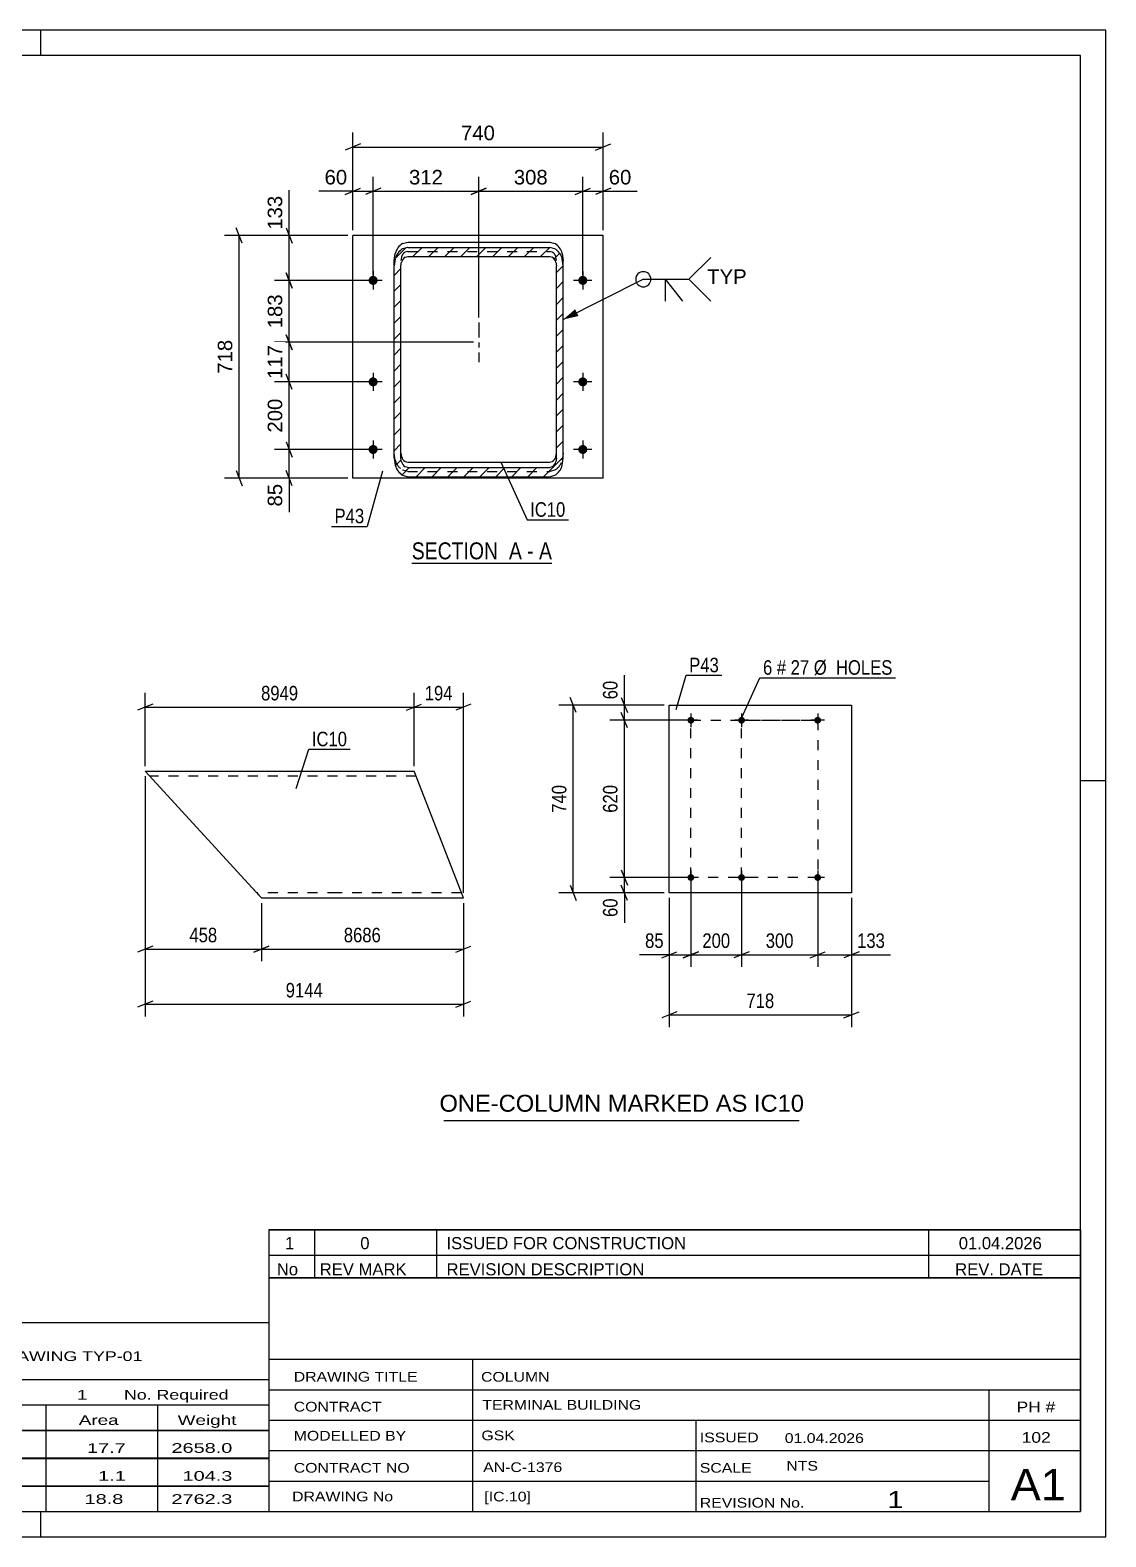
# Model space of a CAD drawing. Header units: millimetres. Extents: x 0 to 420, y 0 to 297.
# Drawn here: x 207.9 to 420, y 0 to 297 of the extents above; entities that cross this region are included whole.
import ezdxf

# ---------------------------------------------------------------- set-up
doc = ezdxf.new("R2010")
doc.units = ezdxf.units.MM
doc.linetypes.add('DXK_LINE_DOT2', pattern=[3.9198, 1.9599, -1.9599])
doc.linetypes.add('DXK_LINE_DOT3', pattern=[5.9187, 2.979, -0.9799, 0.9799, -0.9799])
doc.styles.add('Arial', font='ARIAL.TTF', dxfattribs={"height": 0.2})
doc.styles.add('Arial Narrow', font='ARIALN.TTF', dxfattribs={"height": 0.2})

# ---------------------------------------------------------------- blocks, each defined once
blk = doc.blocks.new('Unknown-762327585-1132')
at = {"color": 5, "linetype": 'Continuous'}
for p, q in [((420, 297), (0, 297)), ((210, 292), (210, 297)), ((420, 0), (420, 297)), ((415, 292), (5, 292)), ((415, 5), (415, 292)), ((420, 149), (415, 149)), ((5, 5), (415, 5)), ((210, 0), (210, 5)), ((0, 0), (420, 0))]:
    blk.add_line(p, q, dxfattribs=at)
blk = doc.blocks.new('Unknown-762327585-17 - 4649')
at = {"color": 6, "linetype": 'Continuous'}
blk.add_line((283.15, 191.94), (310.79, 191.94), dxfattribs=at)
at = {"color": 0, "linetype": 'Continuous'}
blk.add_wipeout([(301.26, 192.69), (301.26, 196.19), (283.15, 196.19), (283.15, 192.69)], dxfattribs=at)
at = {"color": 7, "linetype": 'Continuous', "style": 'Arial Narrow'}
blk.add_text('SECTION ', height=3.34, dxfattribs=at).set_placement((283.15, 192.69))
at = {"color": 0, "linetype": 'Continuous'}
blk.add_wipeout([(304.86, 192.69), (304.86, 196.19), (302.31, 196.19), (302.31, 192.69)], dxfattribs=at)
blk.add_wipeout([(307.19, 192.69), (307.19, 196.19), (305.91, 196.19), (305.91, 192.69)], dxfattribs=at)
at = {"color": 7, "linetype": 'Continuous', "style": 'Arial Narrow'}
blk.add_text('A', height=3.34, dxfattribs=at).set_placement((302.31, 192.69))
at = {"color": 0, "linetype": 'Continuous'}
blk.add_wipeout([(310.79, 192.69), (310.79, 196.19), (308.24, 196.19), (308.24, 192.69)], dxfattribs=at)
at = {"color": 7, "linetype": 'Continuous', "style": 'Arial Narrow'}
for s, p in [('A', (308.24, 192.69)), ('-', (305.91, 192.69))]:
    blk.add_text(s, height=3.34, dxfattribs=at).set_placement(p)
blk = doc.blocks.new('Part-762327585-4137 - 4136')
at = {"color": 2, "linetype": 'Continuous'}
for p, q in [((333.93, 126.97), (333.93, 163.97)), ((333.93, 163.97), (369.83, 163.97)), ((369.83, 163.97), (369.83, 126.97)), ((369.83, 126.97), (333.93, 126.97))]:
    blk.add_line(p, q, dxfattribs=at)
blk = doc.blocks.new('Bolt-762327585-4138 - 4136')
at = {"linetype": 'Continuous'}
for points in [[(338.18, 160.29, -1), (338.18, 161.64, -1)], [(348.18, 160.29, -1), (348.18, 161.64, -1)], [(363.18, 160.29, -1), (363.18, 161.64, -1)]]:
    blk.add_hatch(color=1, dxfattribs=at).paths.add_polyline_path(points)
at = {"color": 1, "linetype": 'Continuous'}
for p, q in [((339.53, 160.97), (336.83, 160.97)), ((338.18, 162.32), (338.18, 159.62)), ((349.53, 160.97), (346.83, 160.97)), ((348.18, 162.32), (348.18, 159.62)), ((364.53, 160.97), (361.83, 160.97)), ((363.18, 162.32), (363.18, 159.62))]:
    blk.add_line(p, q, dxfattribs=at)
blk = doc.blocks.new('Bolt-762327585-4139 - 4136')
at = {"linetype": 'Continuous'}
for points in [[(338.18, 129.29, -1), (338.18, 130.64, -1)], [(348.18, 129.29, -1), (348.18, 130.64, -1)], [(363.18, 129.29, -1), (363.18, 130.64, -1)]]:
    blk.add_hatch(color=1, dxfattribs=at).paths.add_polyline_path(points)
at = {"color": 1, "linetype": 'Continuous'}
for p, q in [((338.18, 131.32), (338.18, 128.62)), ((348.18, 131.32), (348.18, 128.62)), ((363.18, 131.32), (363.18, 128.62)), ((339.53, 129.97), (336.83, 129.97)), ((349.53, 129.97), (346.83, 129.97)), ((364.53, 129.97), (361.83, 129.97))]:
    blk.add_line(p, q, dxfattribs=at)
blk = doc.blocks.new('Part-762327585-4146 - 4145')
at = {"color": 2, "linetype": 'Continuous'}
for p, q in [((251.67, 127.94), (230.6, 150.94)), ((230.6, 150.94), (268.5, 150.94)), ((268.6, 150.94), (283.6, 150.94)), ((293.32, 125.94), (283.6, 150.94)), ((251.67, 127.94), (253.5, 125.94)), ((253.5, 125.94), (268.5, 125.94)), ((268.6, 125.94), (293.32, 125.94))]:
    blk.add_line(p, q, dxfattribs=at)
at = {"color": 7, "linetype": 'DXK_LINE_DOT2'}
for p, q in [((268.5, 149.94), (231.52, 149.94)), ((283.99, 149.94), (268.6, 149.94)), ((253.36, 126.09), (251.67, 127.94)), ((268.5, 126.94), (252.58, 126.94)), ((292.93, 126.94), (268.6, 126.94))]:
    blk.add_line(p, q, dxfattribs=at)
blk = doc.blocks.new('Part-762327585-4650 - 4649')
at = {"color": 2, "linetype": 'Continuous'}
for p, q in [((271.53, 208.67), (271.53, 256.54)), ((320.87, 256.54), (271.53, 256.54)), ((320.87, 208.67), (320.87, 256.54)), ((320.87, 208.67), (271.53, 208.67))]:
    blk.add_line(p, q, dxfattribs=at)
blk = doc.blocks.new('Part-762327585-4651 - 4649')
at = {"linetype": 'Continuous'}
h = blk.add_hatch(dxfattribs=at)
h.set_pattern_fill('', scale=0.7, style=0, pattern_type=0)
h.set_pattern_definition([(45, (313.0166, 250.5666), (-1.571545, 1.571545), [])])
h.paths.add_polyline_path([(313.02, 212.6), (313.02, 250.57), (312.81, 251.95), (312.24, 253.12), (311.37, 253.91), (310.35, 254.18), (282.35, 254.18), (281.33, 253.91), (280.46, 253.12), (279.89, 251.95), (279.68, 250.57), (279.68, 212.6), (279.89, 211.22), (280.46, 210.04), (281.33, 209.26), (282.35, 208.98), (310.35, 208.98), (311.37, 209.26), (312.24, 210.04), (312.81, 211.22)])
h.paths.add_polyline_path([(311.29, 211.32), (310.86, 210.93), (310.35, 210.79), (282.35, 210.79), (281.84, 210.93), (281.41, 211.32), (281.12, 211.91), (281.02, 212.6), (281.02, 250.57), (281.12, 251.26), (281.41, 251.85), (281.84, 252.24), (282.35, 252.37), (310.35, 252.37), (310.86, 252.24), (311.29, 251.85), (311.58, 251.26), (311.68, 250.57), (311.68, 212.6), (311.58, 211.91)])
at = {"color": 2, "linetype": 'Continuous'}
for p, q in [((279.68, 251.59), (279.89, 252.97)), ((281.33, 254.93), (282.35, 255.2)), ((282.35, 254.18), (281.33, 253.91)), ((282.35, 255.2), (310.35, 255.2)), ((282.35, 254.18), (310.35, 254.18)), ((310.35, 255.2), (311.37, 254.93)), ((311.37, 253.91), (310.35, 254.18)), ((312.81, 252.97), (313.02, 251.59)), ((279.89, 251.95), (279.68, 250.57)), ((279.68, 250.57), (279.68, 251.59)), ((279.68, 212.6), (279.68, 250.57)), ((281.02, 250.57), (281.12, 251.26)), ((281.02, 212.6), (281.02, 250.57)), ((281.84, 252.24), (282.35, 252.37)), ((282.35, 252.37), (310.35, 252.37)), ((310.35, 252.37), (310.86, 252.24)), ((311.58, 251.26), (311.68, 250.57)), ((311.68, 212.6), (311.68, 250.57)), ((313.02, 250.57), (312.81, 251.95)), ((313.02, 250.57), (313.02, 251.59)), ((313.02, 212.6), (313.02, 250.57)), ((279.68, 212.6), (279.89, 211.22)), ((281.02, 213.62), (281.12, 212.93)), ((281.12, 211.91), (281.02, 212.6)), ((281.84, 211.95), (282.35, 211.81)), ((282.35, 210.79), (281.84, 210.93)), ((282.35, 211.81), (310.35, 211.81)), ((310.35, 211.81), (310.86, 211.95)), ((310.86, 210.93), (310.35, 210.79)), ((311.58, 212.93), (311.68, 213.62)), ((311.68, 212.6), (311.58, 211.91)), ((312.81, 211.22), (313.02, 212.6)), ((281.33, 209.26), (282.35, 208.98)), ((282.35, 210.79), (310.35, 210.79)), ((282.35, 208.98), (310.35, 208.98)), ((310.35, 208.98), (311.37, 209.26))]:
    blk.add_line(p, q, dxfattribs=at)
at = {"color": 7, "linetype": 'DXK_LINE_DOT2'}
for p, q in [((282.35, 253.39), (281.84, 253.26)), ((282.35, 253.39), (310.35, 253.39)), ((310.86, 253.26), (310.35, 253.39)), ((279.68, 213.62), (279.68, 250.57)), ((281.12, 252.28), (281.02, 251.59)), ((281.02, 212.6), (281.02, 251.59)), ((311.68, 251.59), (311.58, 252.28)), ((311.68, 212.6), (311.68, 251.59)), ((313.02, 212.6), (313.02, 250.57)), ((279.68, 212.6), (279.68, 213.62)), ((279.89, 212.24), (279.68, 213.62)), ((313.02, 213.62), (312.81, 212.24)), ((282.35, 210), (281.33, 210.28)), ((282.35, 210), (310.35, 210)), ((311.37, 210.28), (310.35, 210))]:
    blk.add_line(p, q, dxfattribs=at)
at = {"color": 7, "linetype": 'DXK_LINE_DOT3'}
blk.add_line((296.35, 239.36), (296.35, 231.58), dxfattribs=at)
at = {"color": 2, "linetype": 'Continuous'}
for centre, radius, start, end in [((283.08, 252.13), 3.3, 122.0023, 165.182), ((283.08, 251.11), 3.3, 122.0023, 165.182), ((309.62, 252.13), 3.3, 14.818, 57.9977), ((309.62, 251.11), 3.3, 14.818, 57.9977), ((282.72, 250.84), 1.65, 122.0023, 165.182), ((309.98, 250.84), 1.65, 14.818, 57.9977), ((283.08, 212.06), 3.3, 194.818, 237.9977), ((282.72, 213.35), 1.65, 194.818, 237.9977), ((282.72, 212.33), 1.65, 194.818, 237.9977), ((309.98, 213.35), 1.65, 302.0023, 345.182), ((309.98, 212.33), 1.65, 302.0023, 345.182), ((309.62, 212.06), 3.3, 302.0023, 345.182)]:
    blk.add_arc(centre, radius, start, end, dxfattribs=at)
at = {"color": 7, "linetype": 'DXK_LINE_DOT2'}
for centre, radius, start, end in [((282.72, 251.86), 1.65, 122.0023, 165.182), ((309.98, 251.86), 1.65, 14.818, 57.9977), ((283.08, 213.08), 3.3, 194.818, 237.9977), ((309.62, 213.08), 3.3, 302.0023, 345.182)]:
    blk.add_arc(centre, radius, start, end, dxfattribs=at)
blk = doc.blocks.new('Bolt-762327585-4652 - 4649')
at = {"linetype": 'Continuous'}
for points in [[(317.77, 247.67, -1), (315.97, 247.67, -1)], [(317.77, 227.67, -1), (315.97, 227.67, -1)], [(317.77, 214.34, -1), (315.97, 214.34, -1)]]:
    blk.add_hatch(color=1, dxfattribs=at).paths.add_polyline_path(points)
at = {"color": 1, "linetype": 'Continuous'}
for p, q in [((318.67, 247.67), (315.07, 247.67)), ((316.87, 249.47), (316.87, 245.87)), ((316.87, 229.47), (316.87, 225.87)), ((318.67, 227.67), (315.07, 227.67)), ((318.67, 214.34), (315.07, 214.34)), ((316.87, 216.14), (316.87, 212.54))]:
    blk.add_line(p, q, dxfattribs=at)
blk = doc.blocks.new('Bolt-762327585-4653 - 4649')
at = {"linetype": 'Continuous'}
for points in [[(276.43, 247.67, -1), (274.63, 247.67, -1)], [(276.43, 227.67, -1), (274.63, 227.67, -1)], [(276.43, 214.34, -1), (274.63, 214.34, -1)]]:
    blk.add_hatch(color=1, dxfattribs=at).paths.add_polyline_path(points)
at = {"color": 1, "linetype": 'Continuous'}
for p, q in [((277.33, 247.67), (273.73, 247.67)), ((275.53, 249.47), (275.53, 245.87)), ((275.53, 229.47), (275.53, 225.87)), ((277.33, 227.67), (273.73, 227.67)), ((277.33, 214.34), (273.73, 214.34)), ((275.53, 216.14), (275.53, 212.54))]:
    blk.add_line(p, q, dxfattribs=at)
blk = doc.blocks.new('Rectangle-762327585-4597 - 4136')
at = {"color": 1, "linetype": 'DXK_LINE_DOT2'}
blk.add_lwpolyline([(338.18, 160.97), (363.18, 160.97), (363.18, 129.97), (338.18, 129.97), (338.18, 160.97)], close=True, dxfattribs=at)
blk = doc.blocks.new('Rectangle-762327585-4616 - 4136')
at = {"color": 1, "linetype": 'DXK_LINE_DOT2'}
blk.add_lwpolyline([(348.18, 160.97), (363.18, 160.97), (363.18, 129.97), (348.18, 129.97), (348.18, 160.97)], close=True, dxfattribs=at)
blk = doc.blocks.new('StraightDimension-762327585-4566 - 4136')
at = {"color": 7, "linetype": 'Continuous'}
for p, q in [((338.18, 128.97), (338.18, 112.34)), ((333.93, 125.97), (333.93, 112.34)), ((332.43, 114.14), (335.43, 115.34)), ((333.93, 114.74), (338.18, 114.74)), ((339.68, 115.34), (336.68, 114.14))]:
    blk.add_line(p, q, dxfattribs=at)
at = {"color": 0}
blk.add_wipeout([(333.4, 115.49), (333.4, 119.69), (328.55, 119.69), (328.55, 115.49)], dxfattribs=at)
at = {"color": 7, "linetype": 'Continuous'}
blk.add_line((333.93, 114.74), (328.02, 114.74), dxfattribs=at)
blk.add_line((333.93, 114.74), (328.02, 114.74), dxfattribs=at)
at = {"color": 3, "style": 'Arial Narrow'}
blk.add_text('85', height=2.863, dxfattribs=at).set_placement((329.15, 116.09))
blk = doc.blocks.new('StraightDimension-762327585-4189 - 4136')
at = {"color": 7, "linetype": 'Continuous'}
for p, q in [((333.93, 125.97), (333.93, 100.49)), ((369.83, 125.97), (369.83, 100.49)), ((335.43, 103.49), (332.43, 102.29)), ((333.93, 102.89), (369.83, 102.89)), ((368.33, 102.29), (371.33, 103.49))]:
    blk.add_line(p, q, dxfattribs=at)
at = {"color": 0}
blk.add_wipeout([(355.22, 103.64), (355.22, 107.84), (348.54, 107.84), (348.54, 103.64)], dxfattribs=at)
at = {"color": 3, "style": 'Arial Narrow'}
blk.add_text('718', height=2.863, dxfattribs=at).set_placement((349.14, 104.24))
blk = doc.blocks.new('StraightDimension-762327585-4152 - 4136')
at = {"color": 7, "linetype": 'Continuous'}
for p, q in [((337.18, 160.97), (322.21, 160.97)), ((325.66, 159.47), (324.46, 162.47)), ((325.06, 129.97), (325.06, 160.97)), ((324.46, 131.47), (325.66, 128.47)), ((337.18, 129.97), (322.21, 129.97))]:
    blk.add_line(p, q, dxfattribs=at)
at = {"color": 0}
blk.add_wipeout([(324.31, 148.81), (320.11, 148.81), (320.11, 142.13), (324.31, 142.13)], dxfattribs=at)
at = {"color": 3, "style": 'Arial Narrow'}
blk.add_text('620', height=2.863, rotation=90.0002, dxfattribs=at).set_placement((323.71, 142.73))
blk = doc.blocks.new('StraightDimension-762327585-4151 - 4136')
at = {"color": 7, "linetype": 'Continuous'}
for p, q in [((332.93, 163.97), (322.21, 163.97)), ((324.46, 165.47), (325.66, 162.47)), ((325.06, 160.97), (325.06, 163.97)), ((337.18, 160.97), (322.21, 160.97)), ((325.66, 159.47), (324.46, 162.47))]:
    blk.add_line(p, q, dxfattribs=at)
at = {"color": 0}
blk.add_wipeout([(324.31, 169.35), (320.11, 169.35), (320.11, 164.49), (324.31, 164.49)], dxfattribs=at)
at = {"color": 7, "linetype": 'Continuous'}
blk.add_line((325.06, 163.97), (325.06, 169.88), dxfattribs=at)
blk.add_line((325.06, 163.97), (325.06, 169.88), dxfattribs=at)
at = {"color": 3, "style": 'Arial Narrow'}
blk.add_text('60', height=2.863, rotation=90.0002, dxfattribs=at).set_placement((323.71, 165.09))
blk = doc.blocks.new('StraightDimension-762327585-4153 - 4136')
at = {"color": 7, "linetype": 'Continuous'}
for p, q in [((324.46, 131.47), (325.66, 128.47)), ((337.18, 129.97), (322.21, 129.97)), ((325.66, 125.47), (324.46, 128.47)), ((325.06, 126.97), (325.06, 129.97)), ((332.93, 126.97), (322.21, 126.97))]:
    blk.add_line(p, q, dxfattribs=at)
at = {"color": 0}
blk.add_wipeout([(324.31, 126.44), (320.11, 126.44), (320.11, 121.59), (324.31, 121.59)], dxfattribs=at)
at = {"color": 7, "linetype": 'Continuous'}
blk.add_line((325.06, 126.97), (325.06, 121.06), dxfattribs=at)
blk.add_line((325.06, 126.97), (325.06, 121.06), dxfattribs=at)
at = {"color": 3, "style": 'Arial Narrow'}
blk.add_text('60', height=2.863, rotation=90.0002, dxfattribs=at).set_placement((323.71, 122.19))
blk = doc.blocks.new('StraightDimension-762327585-4163 - 4136')
at = {"color": 7, "linetype": 'Continuous'}
for p, q in [((332.93, 163.97), (312.13, 163.97)), ((315.58, 162.47), (314.38, 165.47)), ((314.98, 126.97), (314.98, 163.97)), ((314.38, 128.47), (315.58, 125.47)), ((332.93, 126.97), (312.13, 126.97))]:
    blk.add_line(p, q, dxfattribs=at)
at = {"color": 0}
blk.add_wipeout([(314.23, 148.81), (310.03, 148.81), (310.03, 142.13), (314.23, 142.13)], dxfattribs=at)
at = {"color": 3, "style": 'Arial Narrow'}
blk.add_text('740', height=2.863, rotation=90.0002, dxfattribs=at).set_placement((313.63, 142.73))
blk = doc.blocks.new('StraightDimension-762327585-4563 - 4136')
at = {"color": 7, "linetype": 'Continuous'}
for p, q in [((363.18, 128.97), (363.18, 112.34)), ((369.83, 125.97), (369.83, 112.34)), ((361.68, 114.14), (364.68, 115.34)), ((363.18, 114.74), (369.83, 114.74)), ((371.33, 115.34), (368.33, 114.14))]:
    blk.add_line(p, q, dxfattribs=at)
at = {"color": 0}
blk.add_wipeout([(377.04, 115.49), (377.04, 119.69), (370.35, 119.69), (370.35, 115.49)], dxfattribs=at)
at = {"color": 7, "linetype": 'Continuous'}
blk.add_line((369.83, 114.74), (377.56, 114.74), dxfattribs=at)
blk.add_line((369.83, 114.74), (377.56, 114.74), dxfattribs=at)
at = {"color": 3, "style": 'Arial Narrow'}
blk.add_text('133', height=2.863, dxfattribs=at).set_placement((370.95, 116.09))
blk = doc.blocks.new('StraightDimension-762327585-4564 - 4136')
at = {"color": 7, "linetype": 'Continuous'}
for p, q in [((348.18, 128.97), (348.18, 112.34)), ((363.18, 128.97), (363.18, 112.34)), ((349.68, 115.34), (346.68, 114.14)), ((348.18, 114.74), (363.18, 114.74)), ((361.68, 114.14), (364.68, 115.34))]:
    blk.add_line(p, q, dxfattribs=at)
at = {"color": 0}
blk.add_wipeout([(359.02, 115.49), (359.02, 119.69), (352.34, 119.69), (352.34, 115.49)], dxfattribs=at)
at = {"color": 3, "style": 'Arial Narrow'}
blk.add_text('300', height=2.863, dxfattribs=at).set_placement((352.94, 116.09))
blk = doc.blocks.new('StraightDimension-762327585-4565 - 4136')
at = {"color": 7, "linetype": 'Continuous'}
for p, q in [((338.18, 128.97), (338.18, 112.34)), ((348.18, 128.97), (348.18, 112.34)), ((336.68, 114.14), (339.68, 115.34)), ((338.18, 114.74), (348.18, 114.74)), ((349.68, 115.34), (346.68, 114.14))]:
    blk.add_line(p, q, dxfattribs=at)
at = {"color": 0}
blk.add_wipeout([(346.52, 115.49), (346.52, 119.69), (339.84, 119.69), (339.84, 115.49)], dxfattribs=at)
at = {"color": 3, "style": 'Arial Narrow'}
blk.add_text('200', height=2.863, dxfattribs=at).set_placement((340.44, 116.09))
blk = doc.blocks.new('StraightDimension-762327585-4408 - 4145')
at = {"color": 7, "linetype": 'Continuous'}
for p, q in [((283.6, 151.94), (283.6, 166.38)), ((293.32, 126.94), (293.32, 166.38)), ((282.1, 162.93), (285.1, 164.13)), ((283.6, 163.53), (293.32, 163.53)), ((294.82, 164.13), (291.82, 162.93))]:
    blk.add_line(p, q, dxfattribs=at)
at = {"color": 0}
blk.add_wipeout([(291.8, 164.28), (291.8, 168.48), (285.11, 168.48), (285.11, 164.28)], dxfattribs=at)
at = {"color": 3, "style": 'Arial Narrow'}
blk.add_text('194', height=2.863, dxfattribs=at).set_placement((285.71, 164.88))
blk = doc.blocks.new('StraightDimension-762327585-4409 - 4145')
at = {"color": 7, "linetype": 'Continuous'}
for p, q in [((230.6, 151.94), (230.6, 166.38)), ((283.6, 151.94), (283.6, 166.38)), ((232.1, 164.13), (229.1, 162.93)), ((230.6, 163.53), (283.6, 163.53)), ((282.1, 162.93), (285.1, 164.13))]:
    blk.add_line(p, q, dxfattribs=at)
at = {"color": 0}
blk.add_wipeout([(261.36, 164.28), (261.36, 168.48), (252.84, 168.48), (252.84, 164.28)], dxfattribs=at)
at = {"color": 3, "style": 'Arial Narrow'}
blk.add_text('8949', height=2.863, dxfattribs=at).set_placement((253.44, 164.88))
blk = doc.blocks.new('StraightDimension-762327585-4213 - 4145')
at = {"color": 7, "linetype": 'Continuous'}
for p, q in [((230.6, 149.94), (230.6, 102.58)), ((293.32, 124.94), (293.32, 102.58)), ((232.1, 105.58), (229.1, 104.38)), ((230.6, 104.98), (293.32, 104.98)), ((291.82, 104.38), (294.82, 105.58))]:
    blk.add_line(p, q, dxfattribs=at)
at = {"color": 0}
blk.add_wipeout([(266.22, 105.73), (266.22, 109.93), (257.7, 109.93), (257.7, 105.73)], dxfattribs=at)
at = {"color": 3, "style": 'Arial Narrow'}
blk.add_text('9144', height=2.863, dxfattribs=at).set_placement((258.3, 106.33))
blk = doc.blocks.new('StraightDimension-762327585-4435 - 4145')
at = {"color": 7, "linetype": 'Continuous'}
for p, q in [((253.5, 124.94), (253.5, 113.45)), ((293.32, 124.94), (293.32, 113.45)), ((255, 116.45), (252, 115.25)), ((253.5, 115.85), (293.32, 115.85)), ((291.82, 115.25), (294.82, 116.45))]:
    blk.add_line(p, q, dxfattribs=at)
at = {"color": 0}
blk.add_wipeout([(277.66, 116.6), (277.66, 120.8), (269.15, 120.8), (269.15, 116.6)], dxfattribs=at)
at = {"color": 3, "style": 'Arial Narrow'}
blk.add_text('8686', height=2.863, dxfattribs=at).set_placement((269.75, 117.2))
blk = doc.blocks.new('StraightDimension-762327585-4436 - 4145')
at = {"color": 7, "linetype": 'Continuous'}
for p, q in [((230.6, 149.94), (230.6, 113.45)), ((253.5, 124.94), (253.5, 113.45)), ((232.1, 116.45), (229.1, 115.25)), ((230.6, 115.85), (253.5, 115.85)), ((252, 115.25), (255, 116.45))]:
    blk.add_line(p, q, dxfattribs=at)
at = {"color": 0}
blk.add_wipeout([(245.39, 116.6), (245.39, 120.8), (238.71, 120.8), (238.71, 116.6)], dxfattribs=at)
at = {"color": 3, "style": 'Arial Narrow'}
blk.add_text('458', height=2.863, dxfattribs=at).set_placement((239.31, 117.2))
blk = doc.blocks.new('StraightDimension-762327585-4714 - 4649')
at = {"color": 7, "linetype": 'Continuous'}
for p, q in [((275.53, 248.67), (275.53, 268.08)), ((296.35, 240.36), (296.35, 268.08)), ((277.03, 265.83), (274.03, 264.63)), ((275.53, 265.23), (296.35, 265.23)), ((294.85, 264.63), (297.85, 265.83))]:
    blk.add_line(p, q, dxfattribs=at)
at = {"color": 0}
blk.add_wipeout([(289.88, 265.98), (289.88, 270.18), (282.01, 270.18), (282.01, 265.98)], dxfattribs=at)
at = {"color": 3, "style": 'Arial'}
blk.add_text('312', height=2.865, dxfattribs=at).set_placement((282.61, 266.58))
blk = doc.blocks.new('StraightDimension-762327585-4715 - 4649')
at = {"color": 7, "linetype": 'Continuous'}
for p, q in [((271.53, 257.54), (271.53, 268.08)), ((275.53, 248.67), (275.53, 268.08)), ((270.03, 264.63), (273.03, 265.83)), ((271.53, 265.23), (275.53, 265.23)), ((277.03, 265.83), (274.03, 264.63))]:
    blk.add_line(p, q, dxfattribs=at)
at = {"color": 0}
blk.add_wipeout([(271.01, 265.98), (271.01, 270.18), (265.36, 270.18), (265.36, 265.98)], dxfattribs=at)
at = {"color": 7, "linetype": 'Continuous'}
blk.add_line((271.53, 265.23), (264.84, 265.23), dxfattribs=at)
blk.add_line((271.53, 265.23), (264.84, 265.23), dxfattribs=at)
at = {"color": 3, "style": 'Arial'}
blk.add_text('60', height=2.865, dxfattribs=at).set_placement((265.96, 266.58))
blk = doc.blocks.new('StraightDimension-762327585-4662 - 4649')
at = {"color": 7, "linetype": 'Continuous'}
for p, q in [((270.53, 256.54), (256.11, 256.54)), ((258.36, 258.04), (259.56, 255.04)), ((258.96, 247.67), (258.96, 256.54)), ((274.53, 247.67), (256.11, 247.67)), ((259.56, 246.17), (258.36, 249.17))]:
    blk.add_line(p, q, dxfattribs=at)
at = {"color": 0}
blk.add_wipeout([(258.21, 264.93), (254.01, 264.93), (254.01, 257.06), (258.21, 257.06)], dxfattribs=at)
at = {"color": 7, "linetype": 'Continuous'}
blk.add_line((258.96, 256.54), (258.96, 265.46), dxfattribs=at)
blk.add_line((258.96, 256.54), (258.96, 265.46), dxfattribs=at)
at = {"color": 3, "style": 'Arial'}
blk.add_text('133', height=2.865, rotation=90.0002, dxfattribs=at).set_placement((257.61, 257.66))
blk = doc.blocks.new('StraightDimension-762327585-4663 - 4649')
at = {"color": 7, "linetype": 'Continuous'}
for p, q in [((274.53, 247.67), (256.11, 247.67)), ((258.36, 249.17), (259.56, 246.17)), ((258.96, 235.47), (258.96, 247.67)), ((295.35, 235.47), (256.11, 235.47)), ((259.56, 233.97), (258.36, 236.97))]:
    blk.add_line(p, q, dxfattribs=at)
at = {"color": 0}
blk.add_wipeout([(258.21, 245.51), (254.01, 245.51), (254.01, 237.63), (258.21, 237.63)], dxfattribs=at)
at = {"color": 3, "style": 'Arial'}
blk.add_text('183', height=2.865, rotation=90.0002, dxfattribs=at).set_placement((257.61, 238.23))
blk = doc.blocks.new('StraightDimension-762327585-4664 - 4649')
at = {"color": 7, "linetype": 'Continuous'}
for p, q in [((295.35, 235.47), (256.11, 235.47)), ((258.36, 236.97), (259.56, 233.97)), ((258.96, 227.67), (258.96, 235.47)), ((259.56, 226.17), (258.36, 229.17)), ((274.53, 227.67), (256.11, 227.67))]:
    blk.add_line(p, q, dxfattribs=at)
at = {"color": 0}
blk.add_wipeout([(258.21, 235.51), (254.01, 235.51), (254.01, 227.63), (258.21, 227.63)], dxfattribs=at)
at = {"color": 3, "style": 'Arial'}
blk.add_text('117', height=2.865, rotation=90.0002, dxfattribs=at).set_placement((257.61, 228.23))
blk = doc.blocks.new('StraightDimension-762327585-4665 - 4649')
at = {"color": 7, "linetype": 'Continuous'}
for p, q in [((259.56, 226.17), (258.36, 229.17)), ((274.53, 227.67), (256.11, 227.67)), ((258.96, 214.34), (258.96, 227.67)), ((274.53, 214.34), (256.11, 214.34)), ((258.36, 215.84), (259.56, 212.84))]:
    blk.add_line(p, q, dxfattribs=at)
at = {"color": 0}
blk.add_wipeout([(258.21, 224.94), (254.01, 224.94), (254.01, 217.07), (258.21, 217.07)], dxfattribs=at)
at = {"color": 3, "style": 'Arial'}
blk.add_text('200', height=2.865, rotation=90.0002, dxfattribs=at).set_placement((257.61, 217.67))
blk = doc.blocks.new('StraightDimension-762327585-4666 - 4649')
at = {"color": 7, "linetype": 'Continuous'}
for p, q in [((274.53, 214.34), (256.11, 214.34)), ((258.36, 215.84), (259.56, 212.84)), ((258.96, 208.67), (258.96, 214.34)), ((270.53, 208.67), (256.11, 208.67)), ((259.56, 207.17), (258.36, 210.17))]:
    blk.add_line(p, q, dxfattribs=at)
at = {"color": 0}
blk.add_wipeout([(258.21, 208.15), (254.01, 208.15), (254.01, 202.5), (258.21, 202.5)], dxfattribs=at)
at = {"color": 7, "linetype": 'Continuous'}
blk.add_line((258.96, 208.67), (258.96, 201.97), dxfattribs=at)
blk.add_line((258.96, 208.67), (258.96, 201.97), dxfattribs=at)
at = {"color": 3, "style": 'Arial'}
blk.add_text('85', height=2.865, rotation=90.0002, dxfattribs=at).set_placement((257.61, 203.1))
blk = doc.blocks.new('StraightDimension-762327585-4776 - 4649')
at = {"color": 7, "linetype": 'Continuous'}
for p, q in [((271.53, 257.54), (271.53, 276.81)), ((320.87, 257.54), (320.87, 276.81)), ((273.03, 274.56), (270.03, 273.36)), ((271.53, 273.96), (320.87, 273.96)), ((319.37, 273.36), (322.37, 274.56))]:
    blk.add_line(p, q, dxfattribs=at)
at = {"color": 0}
blk.add_wipeout([(300.14, 274.71), (300.14, 278.91), (292.26, 278.91), (292.26, 274.71)], dxfattribs=at)
at = {"color": 3, "style": 'Arial'}
blk.add_text('740', height=2.865, dxfattribs=at).set_placement((292.86, 275.31))
blk = doc.blocks.new('StraightDimension-762327585-4712 - 4649')
at = {"color": 7, "linetype": 'Continuous'}
for p, q in [((316.87, 248.67), (316.87, 268.08)), ((320.87, 257.54), (320.87, 268.08)), ((315.37, 264.63), (318.37, 265.83)), ((316.87, 265.23), (320.87, 265.23)), ((322.37, 265.83), (319.37, 264.63))]:
    blk.add_line(p, q, dxfattribs=at)
at = {"color": 0}
blk.add_wipeout([(327.04, 265.98), (327.04, 270.18), (321.39, 270.18), (321.39, 265.98)], dxfattribs=at)
at = {"color": 7, "linetype": 'Continuous'}
blk.add_line((320.87, 265.23), (327.56, 265.23), dxfattribs=at)
blk.add_line((320.87, 265.23), (327.56, 265.23), dxfattribs=at)
at = {"color": 3, "style": 'Arial'}
blk.add_text('60', height=2.865, dxfattribs=at).set_placement((321.99, 266.58))
blk = doc.blocks.new('StraightDimension-762327585-4713 - 4649')
at = {"color": 7, "linetype": 'Continuous'}
for p, q in [((296.35, 240.36), (296.35, 268.08)), ((316.87, 248.67), (316.87, 268.08)), ((297.85, 265.83), (294.85, 264.63)), ((296.35, 265.23), (316.87, 265.23)), ((315.37, 264.63), (318.37, 265.83))]:
    blk.add_line(p, q, dxfattribs=at)
at = {"color": 0}
blk.add_wipeout([(310.54, 265.98), (310.54, 270.18), (302.67, 270.18), (302.67, 265.98)], dxfattribs=at)
at = {"color": 3, "style": 'Arial'}
blk.add_text('308', height=2.865, dxfattribs=at).set_placement((303.27, 266.58))
blk = doc.blocks.new('StraightDimension-762327585-4765 - 4649')
at = {"color": 7, "linetype": 'Continuous'}
for p, q in [((270.53, 256.54), (246.26, 256.54)), ((249.71, 255.04), (248.51, 258.04)), ((249.11, 208.67), (249.11, 256.54)), ((270.53, 208.67), (246.26, 208.67)), ((248.51, 210.17), (249.71, 207.17))]:
    blk.add_line(p, q, dxfattribs=at)
at = {"color": 0}
blk.add_wipeout([(248.36, 236.54), (244.16, 236.54), (244.16, 228.67), (248.36, 228.67)], dxfattribs=at)
at = {"color": 3, "style": 'Arial'}
blk.add_text('718', height=2.865, rotation=90.0002, dxfattribs=at).set_placement((247.76, 229.27))
blk = doc.blocks.new('Unknown-762327585-5316')
at = {"color": 7, "linetype": 'Continuous'}
for p, q in [((255, 51.05), (255, 5)), ((255, 51.05), (415, 51.05)), ((415, 51), (415, 5)), ((255, 35), (415, 35)), ((295.14, 35), (295.14, 5)), ((255, 29), (415, 29)), ((397, 5.05), (397, 29.05)), ((255, 23), (415, 23)), ((339.14, 23), (339.14, 5)), ((255, 17), (415, 17)), ((255, 11), (397, 11)), ((255, 5), (415, 5))]:
    blk.add_line(p, q, dxfattribs=at)
at = {"color": 7, "style": 'Arial Narrow'}
for s, height, width, p in [('DRAWING TITLE', 1.9089, 1.425378, (259.88, 30.61)), ('COLUMN', 1.909, 1.425378, (296.81, 30.59)), ('TERMINAL BUILDING', 1.9089, 1.425378, (297.06, 25.07)), ('CONTRACT', 1.909, 1.425378, (259.88, 24.71)), ('MODELLED BY', 1.9089, 1.425378, (259.88, 18.98)), ('GSK', 1.909, 1.425378, (296.88, 19.04)), ('ISSUED', 1.909, 1.425378, (339.94, 18.64)), ('01.04.2026', 1.909, 1.425378, (356.69, 18.52)), ('CONTRACT NO', 1.9089, 1.425378, (259.88, 12.66)), ('AN-C-1376', 1.909, 1.425378, (297.23, 12.78)), ('SCALE', 1.909, 1.425378, (339.94, 12.65)), ('A1', 6.204, 1.25, (401.24, 7.2)), ('DRAWING No', 1.909, 1.425378, (259.56, 7)), ('[IC.10]', 1.909, 1.425378, (297.46, 6.99)), ('1', 3.34, 1.5, (376.91, 5.68)), ('REVISION No.', 1.9089, 1.425378, (339.94, 5.77))]:
    blk.add_text(s, height=height, dxfattribs=dict(at, width=width)).set_placement(p)
at = {"color": 7, "linetype": 'Continuous', "style": 'Arial Narrow'}
for s, height, width, p in [('PH #', 2.1, 1.42538, (402.4, 24.55)), ('102', 2.1, 1.42538, (403.41, 18.55)), ('NTS', 1.909, 1.425378, (357, 13.05))]:
    blk.add_text(s, height=height, dxfattribs=dict(at, width=width)).set_placement(p)
blk = doc.blocks.new('Unknown-762327585-5317')
at = {"color": 7, "linetype": 'Continuous'}
for p, q in [((255, 60.55), (415, 60.55)), ((415, 60.55), (255, 60.55)), ((255, 60.55), (255, 55.55)), ((264, 60.55), (264, 55.55)), ((288, 60.55), (288, 55.55)), ((385, 60.55), (385, 55.55)), ((415, 60.55), (415, 55.55)), ((255, 55.55), (415, 55.55)), ((255, 55.55), (255, 51.05)), ((255, 55.55), (415, 55.55)), ((264, 55.55), (264, 51.05)), ((288, 55.55), (288, 51.05)), ((385, 55.55), (385, 51.05)), ((415, 55.55), (415, 51.05)), ((415, 51.05), (255, 51.05))]:
    blk.add_line(p, q, dxfattribs=at)
at = {"color": 7, "linetype": 'Continuous', "style": 'Arial Narrow'}
for s, height, width, p in [('1', 2.39, 1.196471, (258.16, 56.7)), ('0', 2.39, 1.196471, (273, 56.7)), ('ISSUED FOR CONSTRUCTION', 2.3861, 1.196471, (290, 56.7)), ('01.04.2026', 2.386, 1.196471, (391, 56.7)), ('No', 2.386, 1.2, (256.54, 51.55)), ('REV MARK', 2.386, 1.2, (265, 51.55)), ('REVISION DESCRIPTION', 2.3861, 1.2, (290, 51.55)), ('REV. DATE', 2.386, 1.2, (390.28, 51.55))]:
    blk.add_text(s, height=height, dxfattribs=dict(at, width=width)).set_placement(p)
blk = doc.blocks.new('Unknown-762327585-5318')
at = {"color": 7, "linetype": 'Continuous'}
for p, q in [((95, 42.25), (255, 42.25)), ((95, 31), (95, 42.25)), ((255, 42.25), (255, 31)), ((95, 31), (255, 31)), ((95, 31), (95, 26)), ((255, 31), (255, 26)), ((95, 26), (255, 26)), ((95, 26), (95, 21)), ((119, 26), (119, 21)), ((154.5, 26), (154.5, 21)), ((180.5, 26), (180.5, 21)), ((193.5, 26), (193.5, 21)), ((211, 26), (211, 21)), ((233, 26), (233, 21)), ((255, 26), (255, 21)), ((95, 21), (255, 21)), ((95, 20.95), (95, 15.55)), ((95, 20.95), (255, 20.95)), ((119, 21), (119, 15.5)), ((154.5, 21), (154.5, 15.5)), ((180.5, 21), (180.5, 15.5)), ((193.5, 21), (193.5, 15.5)), ((211, 21), (211, 15.5)), ((233, 21), (233, 15.5)), ((255, 20.95), (255, 15.55)), ((95, 15.55), (255, 15.55)), ((95, 15.45), (95, 10.05)), ((95, 15.45), (255, 15.45)), ((119, 15.5), (119, 10)), ((154.5, 15.5), (154.5, 10)), ((180.5, 15.5), (180.5, 10)), ((193.5, 15.5), (193.5, 10)), ((211, 15.5), (211, 10)), ((233, 15.5), (233, 10)), ((255, 15.45), (255, 10.05)), ((95, 10.05), (255, 10.05)), ((95, 10), (255, 10)), ((95, 10), (95, 5)), ((211, 10), (211, 5)), ((233, 10), (233, 5)), ((255, 10), (255, 5)), ((95, 5), (255, 5))]:
    blk.add_line(p, q, dxfattribs=at)
at = {"color": 7, "style": 'Arial Narrow'}
for s, height, width, p in [('GENERAL NOTES & WELD DETAILS :', 2.8633, 1.4, (96.15, 34.56)), ('REFER TYP DRAWING TYP-01', 1.9089, 1.6, (179.7, 34.66)), ("MATERIAL LIST FOR ASSEMBLY MK'D", 1.9089, 1.6, (96.15, 27.06)), ('IC10', 1.909, 1.794707, (190.65, 26.97)), ('1', 1.91, 1.794707, (217.08, 27.06)), ('No. Required', 1.9089, 1.6, (226.41, 27.06)), ('Mark', 1.909, 1.7, (96.34, 22)), ('Profile', 1.909, 1.7, (129.41, 22)), ('Material', 1.909, 1.7, (159.54, 22.06)), ('No.', 1.909, 1.7, (184.5, 22.06)), ('Length', 1.909, 1.7, (195, 22.06)), ('Area', 1.909, 1.7, (217.5, 22.06)), ('Weight', 1.909, 1.7, (237, 22.06))]:
    blk.add_text(s, height=height, dxfattribs=dict(at, width=width)).set_placement(p)
at = {"color": 7, "linetype": 'Continuous', "style": 'Arial Narrow'}
for s, height, width, p in [('IC10', 1.909, 1.794707, (96.5, 16.56)), ('SHS500*20', 1.909, 1.794707, (121, 16.56)), ('E350', 1.909, 1.794707, (160.74, 16.56)), ('1', 1.91, 1.794707, (184.86, 16.56)), ('9144', 1.909, 1.794707, (197.58, 16.56)), ('17.7', 1.909, 1.794707, (219.13, 16.56)), ('2658.0', 1.909, 1.794707, (235.77, 16.56)), ('P43', 1.909, 1.794707, (96.5, 11.06)), ('PL25*718', 1.909, 1.794707, (121, 11.06)), ('E350', 1.909, 1.794707, (160.74, 11.06)), ('1', 1.91, 1.794707, (184.86, 11.06)), ('740', 1.909, 1.794707, (199.77, 11.06)), ('1.1', 1.909, 1.794707, (221.32, 11.06)), ('104.3', 1.909, 1.794707, (237.96, 11.06)), ('Total', 1.909, 1.7, (197.33, 6.5)), ('18.8', 1.909, 1.794707, (218.64, 6.5)), ('2762.3', 1.909, 1.794707, (235.77, 6.5))]:
    blk.add_text(s, height=height, dxfattribs=dict(at, width=width)).set_placement(p)
blk = doc.blocks.new('Unknown-762327585-5319')
at = {"color": 7, "linetype": 'Continuous'}
blk.add_line((289.5, 82.05), (359.5, 82.05), dxfattribs=at)
at = {"color": 7, "style": 'Arial'}
blk.add_text('ONE-COLUMN MARKED AS IC10', height=3.3428, dxfattribs=at).set_placement((288.61, 83.8))
blk = doc.blocks.new('MarkSet-762327585-4634 - 4136')
at = {"color": 0}
blk.add_wipeout([(354.22, 169.94), (354.22, 172.94), (352.4, 172.94), (352.4, 169.94)], dxfattribs=at)
blk.add_wipeout([(354.22, 169.94), (354.22, 172.94), (352.4, 172.94), (352.4, 169.94)], dxfattribs=at)
at = {"color": 7, "linetype": 'Continuous'}
blk.add_line((347.87, 160.76), (351.8, 169.34), dxfattribs=at)
at = {"color": 0}
blk.add_wipeout([(356.95, 169.94), (356.95, 172.94), (355.12, 172.94), (355.12, 169.94)], dxfattribs=at)
blk.add_wipeout([(356.95, 169.94), (356.95, 172.94), (355.12, 172.94), (355.12, 169.94)], dxfattribs=at)
at = {"color": 3, "style": 'Arial Narrow'}
blk.add_text('6', height=2.86, dxfattribs=at).set_placement((352.4, 169.94))
at = {"color": 0}
blk.add_wipeout([(361.51, 169.94), (361.51, 172.94), (357.85, 172.94), (357.85, 169.94)], dxfattribs=at)
blk.add_wipeout([(361.51, 169.94), (361.51, 172.94), (357.85, 172.94), (357.85, 169.94)], dxfattribs=at)
at = {"color": 3, "style": 'Arial Narrow'}
blk.add_text('#', height=2.86, dxfattribs=at).set_placement((355.12, 169.94))
at = {"color": 0}
blk.add_wipeout([(377.94, 169.94), (377.94, 172.94), (362.41, 172.94), (362.41, 169.94)], dxfattribs=at)
blk.add_wipeout([(377.94, 169.94), (377.94, 172.94), (362.41, 172.94), (362.41, 169.94)], dxfattribs=at)
at = {"color": 7, "linetype": 'Continuous'}
blk.add_line((351.8, 169.34), (378.54, 169.34), dxfattribs=at)
at = {"color": 3, "style": 'Arial Narrow'}
for s, p in [('27', (357.85, 169.94)), ('Ø  HOLES', (362.41, 169.94))]:
    blk.add_text(s, height=2.863, dxfattribs=at).set_placement(p)
blk = doc.blocks.new('Mark-762327585-4216 - 4136')
at = {"color": 0}
blk.add_wipeout([(343.7, 170.43), (343.7, 173.43), (337.85, 173.43), (337.85, 170.43)], dxfattribs=at)
blk.add_wipeout([(343.7, 170.43), (343.7, 173.43), (337.85, 173.43), (337.85, 170.43)], dxfattribs=at)
at = {"color": 30, "linetype": 'Continuous'}
for p, q in [((335.31, 163.07), (337.25, 169.83)), ((337.25, 169.83), (344.3, 169.83))]:
    blk.add_line(p, q, dxfattribs=at)
at = {"color": 3, "style": 'Arial Narrow'}
blk.add_text('P43', height=2.863, dxfattribs=at).set_placement((337.85, 170.43))
blk = doc.blocks.new('Mark-762327585-4221 - 4145')
at = {"color": 0}
blk.add_wipeout([(270.39, 155.84), (270.39, 158.84), (263.45, 158.84), (263.45, 155.84)], dxfattribs=at)
blk.add_wipeout([(270.39, 155.84), (270.39, 158.84), (263.45, 158.84), (263.45, 155.84)], dxfattribs=at)
at = {"color": 30, "linetype": 'Continuous'}
for p, q in [((260.36, 147.51), (262.85, 155.24)), ((262.85, 155.24), (270.99, 155.24))]:
    blk.add_line(p, q, dxfattribs=at)
at = {"color": 3, "style": 'Arial Narrow'}
blk.add_text('IC10', height=2.863, dxfattribs=at).set_placement((263.45, 155.84))
blk = doc.blocks.new('Mark-762327585-4786 - 4649')
at = {"color": 0}
blk.add_wipeout([(273.78, 199.79), (273.78, 202.79), (267.93, 202.79), (267.93, 199.79)], dxfattribs=at)
blk.add_wipeout([(273.78, 199.79), (273.78, 202.79), (267.93, 202.79), (267.93, 199.79)], dxfattribs=at)
at = {"color": 30, "linetype": 'Continuous'}
for p in [(277.4, 210.05), (267.33, 199.19)]:
    blk.add_line(p, (274.38, 199.19), dxfattribs=at)
at = {"color": 3, "style": 'Arial Narrow'}
blk.add_text('P43', height=2.863, dxfattribs=at).set_placement((267.93, 199.79))
blk = doc.blocks.new('Mark-762327585-4789 - 4649')
at = {"color": 0}
blk.add_wipeout([(313.44, 201.08), (313.44, 204.08), (306.49, 204.08), (306.49, 201.08)], dxfattribs=at)
blk.add_wipeout([(313.44, 201.08), (313.44, 204.08), (306.49, 204.08), (306.49, 201.08)], dxfattribs=at)
at = {"color": 30, "linetype": 'Continuous'}
for p, q in [((300.73, 211.81), (305.89, 200.48)), ((305.89, 200.48), (314.04, 200.48))]:
    blk.add_line(p, q, dxfattribs=at)
at = {"color": 3, "style": 'Arial Narrow'}
blk.add_text('IC10', height=2.863, dxfattribs=at).set_placement((306.49, 201.08))
blk = doc.blocks.new('WeldMark-762327585-4800 - 4649')
at = {"linetype": 'Continuous'}
blk.add_hatch(color=30, dxfattribs=at).paths.add_polyline_path([(316.03, 240.65), (313.02, 239.97), (315.36, 241.99)])
at = {"color": 30, "linetype": 'Continuous'}
for p, q in [((313.02, 239.97), (328.8, 247.89)), ((328.8, 247.89), (337.8, 247.89))]:
    blk.add_line(p, q, dxfattribs=at)
at = {"color": 3, "linetype": 'Continuous'}
for q in [(336.52, 243.6), (333.09, 243.6)]:
    blk.add_line((333.09, 247.89), q, dxfattribs=at)
for start, end in [(90, 270), (270, 90)]:
    blk.add_arc((328.8, 247.89), 1.5, start, end, dxfattribs=at)
at = {"color": 0, "linetype": 'Continuous'}
blk.add_wipeout([(349.18, 246.99), (349.18, 249.99), (341.4, 249.99), (341.4, 246.99)], dxfattribs=at)
blk.add_wipeout([(349.18, 246.99), (349.18, 249.99), (341.4, 249.99), (341.4, 246.99)], dxfattribs=at)
at = {"color": 3, "linetype": 'Continuous'}
for q in [(342.09, 252.17), (342.09, 243.6)]:
    blk.add_line((337.8, 247.89), q, dxfattribs=at)
at = {"color": 3, "linetype": 'Continuous', "style": 'Arial'}
blk.add_text('TYP', height=2.865, dxfattribs=at).set_placement((341.4, 246.99))

msp = doc.modelspace()

# ---------------------------------------------------------------- block references
for name in ['Unknown-762327585-1132', 'Part-762327585-4650 - 4649', 'Part-762327585-4651 - 4649', 'Bolt-762327585-4653 - 4649', 'Bolt-762327585-4652 - 4649', 'Part-762327585-4137 - 4136', 'Bolt-762327585-4138 - 4136', 'Rectangle-762327585-4597 - 4136', 'Rectangle-762327585-4616 - 4136', 'Part-762327585-4146 - 4145', 'Bolt-762327585-4139 - 4136', 'Unknown-762327585-5319', 'Unknown-762327585-5317', 'Unknown-762327585-5316', 'Unknown-762327585-5318']:
    msp.add_blockref(name, (0, 0))

# ---------------------------------------------------------------- next in the draw order: block references
for name in ['StraightDimension-762327585-4714 - 4649', 'Mark-762327585-4789 - 4649', 'Unknown-762327585-17 - 4649', 'MarkSet-762327585-4634 - 4136', 'StraightDimension-762327585-4408 - 4145', 'StraightDimension-762327585-4566 - 4136']:
    msp.add_blockref(name, (0, 0))

# ---------------------------------------------------------------- next in the draw order: block references
for name in ['StraightDimension-762327585-4715 - 4649', 'StraightDimension-762327585-4409 - 4145', 'StraightDimension-762327585-4152 - 4136', 'StraightDimension-762327585-4213 - 4145', 'StraightDimension-762327585-4189 - 4136']:
    msp.add_blockref(name, (0, 0))

# ---------------------------------------------------------------- next in the draw order: block references
for name in ['StraightDimension-762327585-4662 - 4649', 'StraightDimension-762327585-4151 - 4136', 'Mark-762327585-4221 - 4145', 'StraightDimension-762327585-4153 - 4136', 'StraightDimension-762327585-4563 - 4136', 'StraightDimension-762327585-4435 - 4145']:
    msp.add_blockref(name, (0, 0))

# ---------------------------------------------------------------- next in the draw order: block references
for name in ['StraightDimension-762327585-4776 - 4649', 'StraightDimension-762327585-4663 - 4649', 'Mark-762327585-4216 - 4136', 'StraightDimension-762327585-4163 - 4136', 'StraightDimension-762327585-4436 - 4145', 'StraightDimension-762327585-4564 - 4136']:
    msp.add_blockref(name, (0, 0))

# ---------------------------------------------------------------- next in the draw order: block references
for name in ['StraightDimension-762327585-4712 - 4649', 'StraightDimension-762327585-4664 - 4649', 'StraightDimension-762327585-4565 - 4136']:
    msp.add_blockref(name, (0, 0))

# ---------------------------------------------------------------- next in the draw order: block references
for name in ['StraightDimension-762327585-4713 - 4649', 'StraightDimension-762327585-4665 - 4649']:
    msp.add_blockref(name, (0, 0))

# ---------------------------------------------------------------- next in the draw order: block references
for name in ['WeldMark-762327585-4800 - 4649', 'StraightDimension-762327585-4666 - 4649']:
    msp.add_blockref(name, (0, 0))

# ---------------------------------------------------------------- next in the draw order: block references
msp.add_blockref('StraightDimension-762327585-4765 - 4649', (0, 0))

# ---------------------------------------------------------------- next in the draw order: block references
msp.add_blockref('Mark-762327585-4786 - 4649', (0, 0))

doc.saveas('drawing.dxf')
